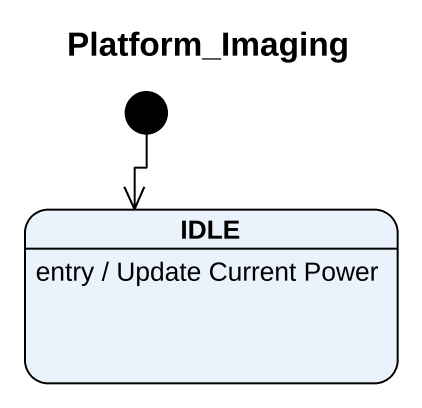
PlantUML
@startuml
title Platform_Imaging
hide empty description
state IDLE
IDLE : entry / Update Current Power
[*] --> IDLE
@enduml
